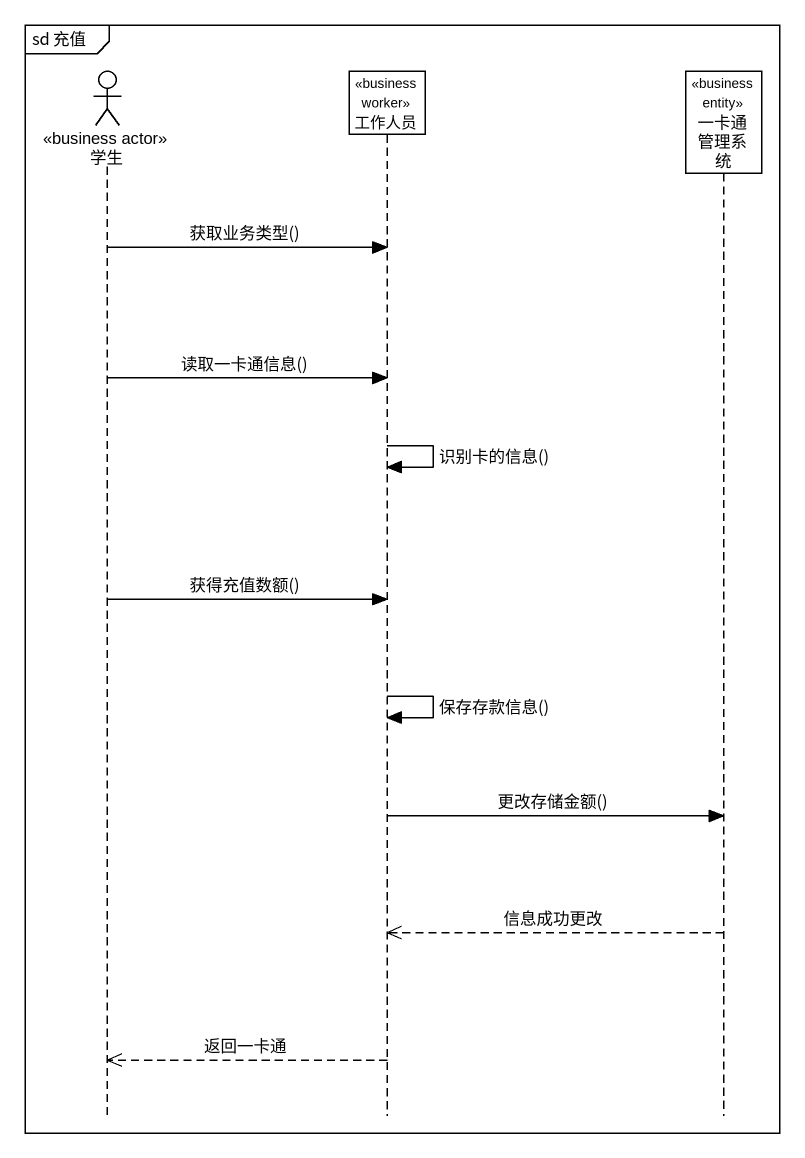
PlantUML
@startuml
mainframe sd 充值
hide footbox
actor 学生 <<business actor>>
participant 工作人员 <<business worker>>
participant 一卡通管理系统 <<business entity>>

学生 -> 工作人员 : 获取业务类型()
学生 -> 工作人员 : 读取一卡通信息()
工作人员 -> 工作人员 : 识别卡的信息()
学生 -> 工作人员 : 获得充值数额()
工作人员 -> 工作人员 : 保存存款信息()
工作人员 -> 一卡通管理系统 : 更改存储金额()
一卡通管理系统 -->> 工作人员 : 信息成功更改
工作人员 -->> 学生 : 返回一卡通
@enduml
